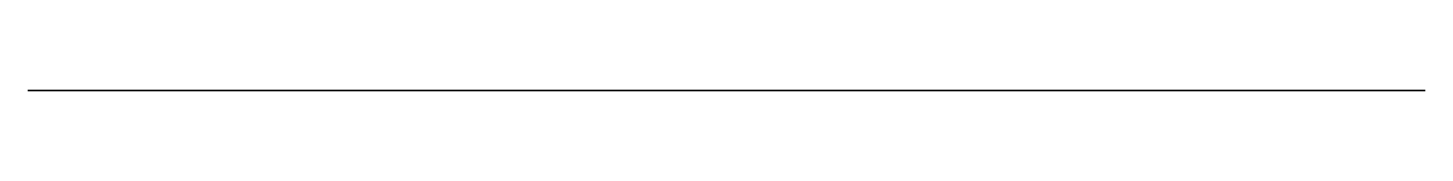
# Model space of a CAD drawing. Header units: millimetres. Extents: x -23.1 to -5.7, y 0 to 0.
import ezdxf

# ---------------------------------------------------------------- set-up
doc = ezdxf.new("R2010")
doc.units = ezdxf.units.MM
doc.layers.get('0').update_dxf_attribs({"color": 194, "true_color": 0x551cb1})

msp = doc.modelspace()

# ---------------------------------------------------------------- linework, layer by layer
at = {"color": 251, "true_color": 0x565656}
msp.add_polyline3d([(-8.478, 0, 89.946), (-8.278, 0, 90.208), (-8.089, 0, 90.477), (-7.91, 0, 90.754), (-7.742, 0, 91.036), (-7.585, 0, 91.326), (-7.439, 0, 91.621), (-7.305, 0, 91.922), (-7.183, 0, 92.228), (-7.072, 0, 92.539), (-6.974, 0, 92.853), (-6.888, 0, 93.171), (-6.814, 0, 93.491), (-6.753, 0, 93.815), (-6.704, 0, 94.14), (-6.668, 0, 94.468), (-6.645, 0, 94.797), (-6.635, 0, 95.127), (-6.637, 0, 95.458), (-6.653, 0, 95.789), (-6.681, 0, 96.12), (-6.722, 0, 96.449), (-6.776, 0, 96.777), (-6.842, 0, 97.101), (-6.92, 0, 97.422), (-7.137, 0, 98.176), (-7.386, 0, 98.92), (-7.668, 0, 99.654), (-7.981, 0, 100.375), (-8.49, 0, 101.388), (-9.067, 0, 102.364), (-9.638, 0, 103.194), (-10.256, 0, 103.99), (-11.569, 0, 105.529), (-12.845, 0, 107.095), (-13.44, 0, 107.911), (-14, 0, 108.75), (-14.523, 0, 109.61), (-15.006, 0, 110.491), (-15.443, 0, 111.395), (-15.833, 0, 112.32), (-16.18, 0, 113.274), (-16.483, 0, 114.246), (-16.741, 0, 115.231), (-16.954, 0, 116.223), (-16.733, 0, 116.297), (-16.518, 0, 116.383), (-16.309, 0, 116.479), (-16.105, 0, 116.586), (-15.909, 0, 116.704), (-15.718, 0, 116.831), (-15.536, 0, 116.968), (-15.36, 0, 117.115), (-15.193, 0, 117.27), (-15.034, 0, 117.434), (-14.884, 0, 117.606), (-14.743, 0, 117.787), (-14.611, 0, 117.975), (-14.489, 0, 118.171), (-14.377, 0, 118.374), (-14.275, 0, 118.583), (-14.185, 0, 118.798), (-14.107, 0, 119.016), (-14.041, 0, 119.238), (-13.987, 0, 119.462), (-13.946, 0, 119.688), (-13.916, 0, 119.916), (-13.899, 0, 120.144), (-13.893, 0, 120.374), (-13.899, 0, 120.603), (-13.918, 0, 120.832), (-13.948, 0, 121.059), (-13.991, 0, 121.285), (-14.045, 0, 121.51), (-14.112, 0, 121.731), (-14.19, 0, 121.949), (-14.28, 0, 122.164), (-14.386, 0, 122.379), (-14.506, 0, 122.587), (-14.64, 0, 122.786), (-14.785, 0, 122.977), (-14.884, 0, 123.093), (-14.988, 0, 123.205), (-15.095, 0, 123.312), (-15.207, 0, 123.414), (-15.323, 0, 123.511), (-15.442, 0, 123.604), (-15.566, 0, 123.692), (-15.692, 0, 123.776), (-15.822, 0, 123.855), (-15.955, 0, 123.93), (-16.231, 0, 124.067), (-16.518, 0, 124.187), (-16.814, 0, 124.291), (-17.12, 0, 124.38), (-17.433, 0, 124.454), (-17.752, 0, 124.514), (-18.077, 0, 124.56), (-18.407, 0, 124.593), (-18.739, 0, 124.613), (-19.408, 0, 124.618), (-23.084, 0, 124.617), (-23.084, 0, 111.338), (-21.57, 0, 109.892), (-21.57, 0, 27.015), (-23.084, 0, 25.444), (-23.084, 0, -6.582), (-5.651, 0, -6.582), (-5.651, 0, 83.361), (-5.65, 0, 84.319), (-5.682, 0, 85.272), (-5.726, 0, 85.74), (-5.799, 0, 86.201), (-5.847, 0, 86.428), (-5.905, 0, 86.651), (-5.974, 0, 86.872), (-6.053, 0, 87.089), (-6.145, 0, 87.309), (-6.247, 0, 87.525), (-6.357, 0, 87.737), (-6.476, 0, 87.945), (-6.604, 0, 88.147), (-6.739, 0, 88.345), (-6.882, 0, 88.536), (-7.033, 0, 88.721), (-7.191, 0, 88.899), (-7.356, 0, 89.07), (-7.527, 0, 89.235), (-7.706, 0, 89.392), (-7.89, 0, 89.542), (-8.08, 0, 89.684), (-8.276, 0, 89.819)], close=True, dxfattribs=at)

doc.saveas('drawing.dxf')
